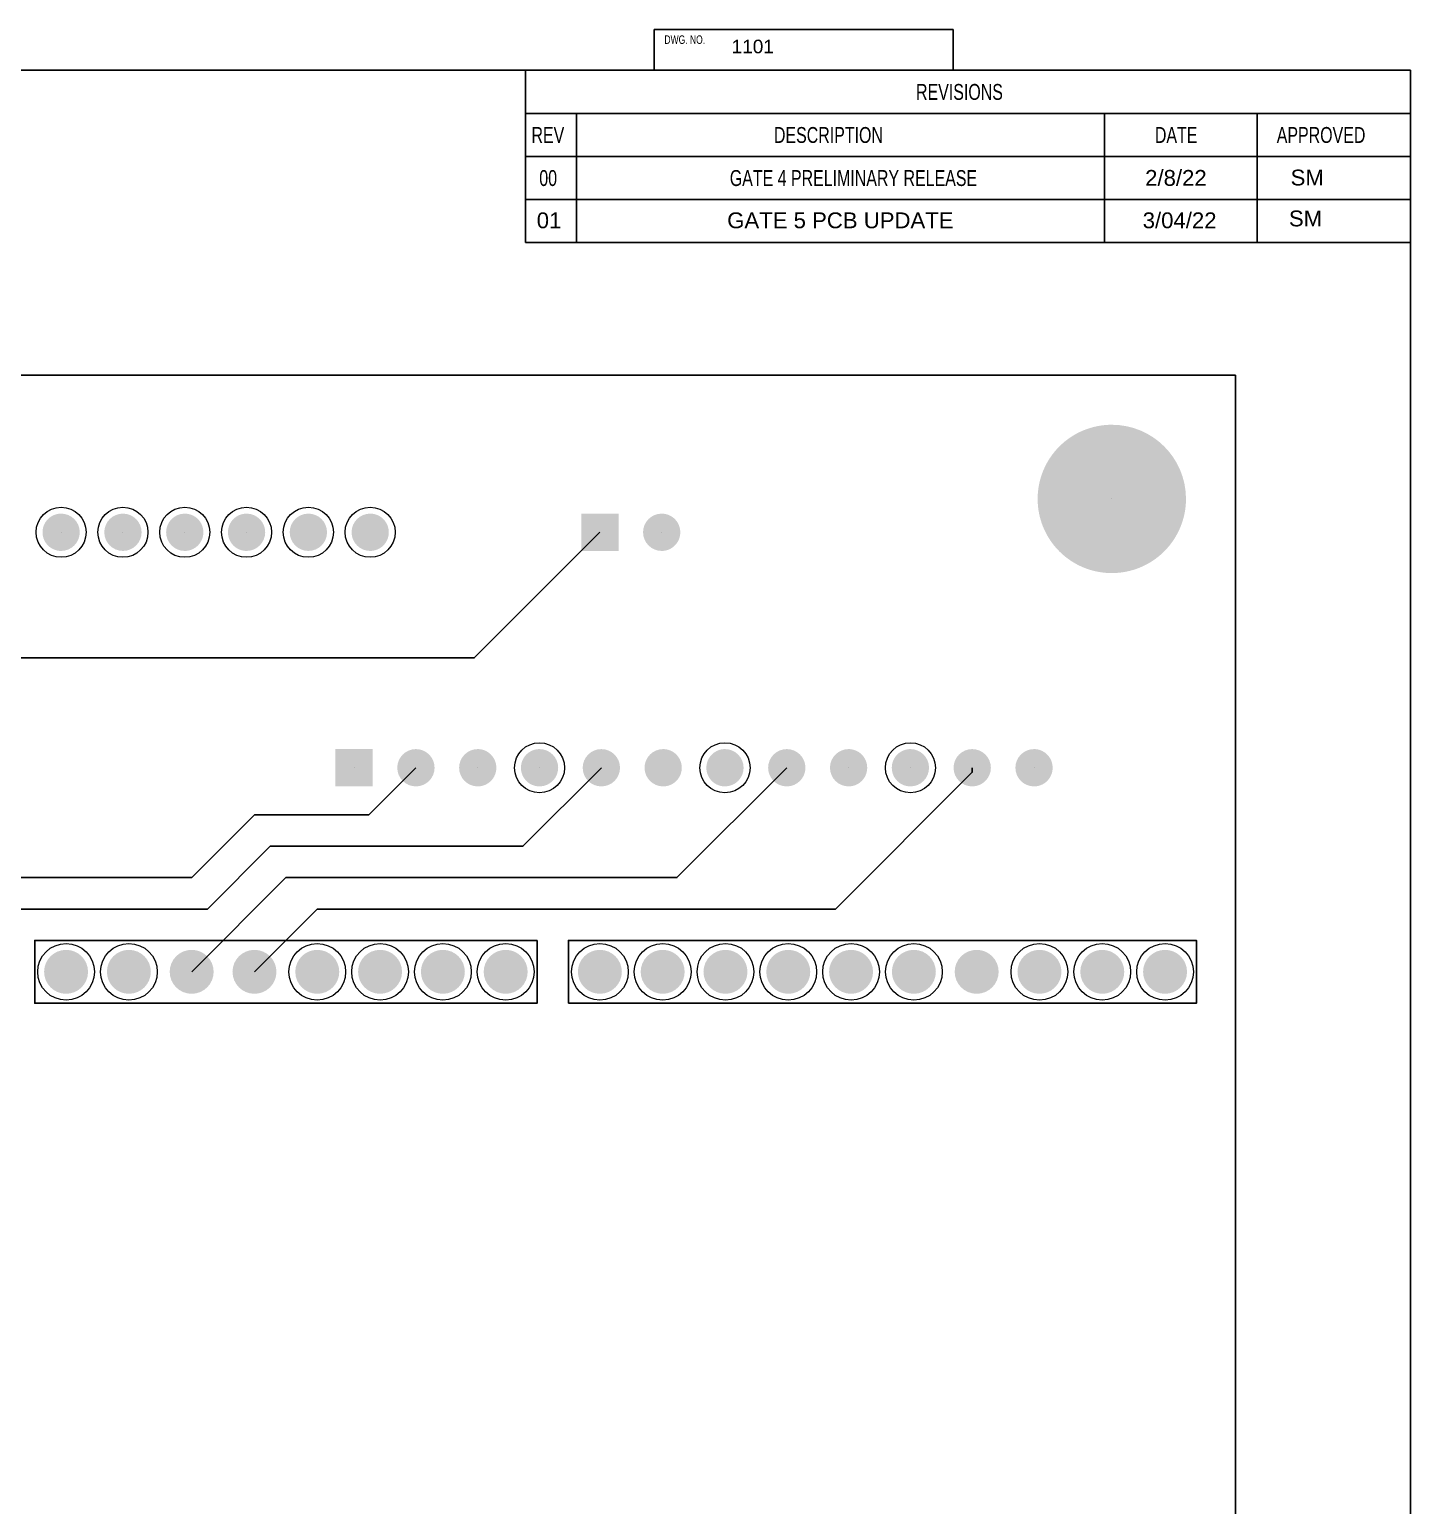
# Model space of a CAD drawing. Header units: inches. Extents: x 2.5 to 50.5, y 2.5 to 32.9.
# Drawn here: x 38.37 to 50.5, y 19.89 to 32.86 of the extents above; entities that cross this region are included whole.
import ezdxf

# ---------------------------------------------------------------- set-up
doc = ezdxf.new("R2010")
doc.units = ezdxf.units.IN
doc.header["$MEASUREMENT"] = 0
doc.layers.add('PDF4_Geometry', color=7, linetype='Continuous')
doc.layers.add('SLD-0', color=7, linetype='Continuous')
doc.layers.add('PDF4_Solid Fills', color=7, linetype='Continuous', true_color=0xbfbfbf)
doc.styles.add('SLDTEXTSTYLE0', font='TXT', dxfattribs={"width": 0.75})
doc.styles.get("Standard").update_dxf_attribs({"font": 'arial.ttf'})

# ---------------------------------------------------------------- blocks, each defined once
blk = doc.blocks.new('SW_TABLEANNOTATION_0')
at = {"color": 0, "linetype": 'Continuous', "lineweight": 25}
for p, q in [((0, 0), (0, -0.3384761115386878)), ((0, 0), (0.3999999999999979, 0)), ((0, 0), (0, -1.015428334616068)), ((6.954740436782783, 0), (0, 0)), ((0.3999999999999979, 0), (4.549999999999998, 0)), ((4.549999999999998, 0), (5.749999999999996, 0)), ((5.749999999999996, 0), (6.954740436782779, 0)), ((6.954740436782779, 0), (6.954740436782779, -0.3384761115386878)), ((6.954740436782783, -1.015428334616068), (6.954740436782783, 0)), ((0, -0.3384761115386878), (0, -0.6769522230773756)), ((0, -0.3384761115386878), (0.3999999999999979, -0.3384761115386878)), ((0.3999999999999979, -0.3384761115386878), (0.3999999999999979, -0.6769522230773756)), ((0.3999999999999979, -0.3384761115386878), (4.549999999999998, -0.3384761115386878)), ((4.549999999999998, -0.3384761115386878), (4.549999999999998, -0.6769522230773756)), ((4.549999999999998, -0.3384761115386878), (5.749999999999996, -0.3384761115386878)), ((5.749999999999996, -0.3384761115386878), (5.749999999999996, -0.6769522230773756)), ((5.749999999999996, -0.3384761115386878), (6.954740436782779, -0.3384761115386878)), ((6.954740436782779, -0.3384761115386878), (6.954740436782779, -0.6769522230773756)), ((0, -0.6769522230773756), (0.3999999999999979, -0.6769522230773756)), ((0, -0.6769522230773843), (0, -1.015428334616072)), ((0, -0.67695222307738), (6.954740436782783, -0.67695222307738)), ((0.3999999999999979, -0.6769522230773756), (4.549999999999998, -0.6769522230773756)), ((0.3999999999999979, -0.6769522230773843), (0.3999999999999979, -1.015428334616072)), ((4.549999999999998, -0.6769522230773756), (5.749999999999996, -0.6769522230773756)), ((4.549999999999998, -0.6769522230773843), (4.549999999999998, -1.015428334616072)), ((5.749999999999996, -0.6769522230773756), (6.954740436782779, -0.6769522230773756)), ((5.749999999999996, -0.6769522230773843), (5.749999999999996, -1.015428334616072)), ((6.954740436782779, -0.6769522230773843), (6.954740436782779, -1.015428334616072)), ((0, -1.015428334616072), (0.3999999999999979, -1.015428334616072)), ((0, -1.015428334616068), (6.954740436782783, -1.015428334616068)), ((0.3999999999999979, -1.015428334616072), (4.549999999999998, -1.015428334616072)), ((4.549999999999998, -1.015428334616072), (5.749999999999996, -1.015428334616072)), ((5.749999999999996, -1.015428334616072), (6.954740436782779, -1.015428334616072))]:
    blk.add_line(p, q, dxfattribs=at)
at = {"color": 0, "linetype": 'Continuous', "lineweight": 18, "char_height": 0.125, "attachment_point": 1, "style": 'SLDTEXTSTYLE0'}
for s, insert in [('REVISIONS', (3.068573947507464, -0.1074425395617278)), ('REV', (0.04618056360192082, -0.4459186511004156)), ('DESCRIPTION', (1.95173615478859, -0.4459186511004156)), ('DATE', (4.94606481254335, -0.4459186511004156)), ('APPROVED', (5.9037591007853, -0.4459186511004156)), ('00', (0.1076388886301057, -0.7843947626391078)), ('GATE 4 PRELIMINARY RELEASE', (1.60486121191753, -0.7843947626391078))]:
    blk.add_mtext(s, dxfattribs=dict(at, insert=insert))

msp = doc.modelspace()

# ---------------------------------------------------------------- hatches: boundary and pattern name
at = {"layer": 'PDF4_Solid Fills', "transparency": 33554559}
for points in [[(48.5274568939719, 28.73350631794051, 0.414020927229543), (47.87521978804679, 29.38497698778343), (47.87521978804679, 29.38497698778343, 0.4142647747027764), (47.22374911820386, 28.73350631794051), (47.22374911820386, 28.73350631794051, 0.4144619588839681), (47.87521978804679, 28.08126921201543), (47.87521978804679, 28.0812692120154, 0.4142185663924792)], [(38.80674806383313, 28.43996129847011, 0.4135514018691201), (38.64273074224913, 28.60397862005394), (38.64273074224914, 28.60397862005408, 0.4145179662219563), (38.47947985674718, 28.43996129847011), (38.47947985674732, 28.43996129847008, 0.4145179662232434), (38.64273074224914, 28.27594397688631), (38.64273074224914, 28.27594397688611, 0.4135514018689799)], [(39.35015124609035, 28.43996129847011, 0.4135514018687962), (39.18613392450636, 28.60397862005391), (39.18613392450636, 28.60397862005408, 0.4135514018688409), (39.0221166029224, 28.43996129847011), (39.02211660292237, 28.43996129847011, 0.41355140186871), (39.18613392450636, 28.27594397688583), (39.18613392450636, 28.27594397688611, 0.4135514018700751)], [(39.89278799226541, 28.43996129847011, 0.4145179662217499), (39.72953710676359, 28.60397862005391), (39.72953710676359, 28.60397862005408, 0.4135514018696918), (39.56551978517953, 28.43996129847011), (39.5655197851796, 28.43996129847011, 0.4135514018695607), (39.72953710676359, 28.27594397688591), (39.72953710676359, 28.27594397688611, 0.4145179662216172)], [(40.43619117452263, 28.43996129847008, 0.4135514018699142), (40.27217385293865, 28.60397862005391), (40.27217385293864, 28.60397862005408, 0.414517966223031), (40.10892296743701, 28.43996129847011), (40.10892296743683, 28.43996129847011, 0.4145179662214808), (40.27217385293865, 28.27594397688597), (40.27217385293865, 28.27594397688608, 0.413551401869775)], [(40.97959435677986, 28.43996129847011, 0.4135514018687483), (40.81557703519587, 28.60397862005408), (40.81557703519589, 28.60397862005408, 0.4135514018697219), (40.65155971361192, 28.43996129847011), (40.65155971361189, 28.43996129847011, 0.4135514018681509), (40.81557703519587, 28.27594397688614), (40.81557703519586, 28.27594397688611, 0.4135514018700324)], [(41.52223110295492, 28.43996129847008, 0.4145179662221719), (41.35898021745309, 28.60397862005385), (41.35898021745309, 28.60397862005408, 0.41355140186761), (41.19496289586908, 28.43996129847011), (41.19496289586911, 28.43996129847011, 0.4135514018703288), (41.35898021745309, 28.27594397688588), (41.35898021745308, 28.27594397688608, 0.414517966222035)], [(44.08366048956091, 28.43996129847011, 0.4145179662213898), (43.92040960405909, 28.60397862005399), (43.92040960405909, 28.60397862005408, 0.4135514018677889), (43.75639228247496, 28.43996129847008), (43.7563922824751, 28.43996129847011, 0.4135514018676403), (43.92040960405907, 28.27594397688597), (43.92040960405909, 28.27594397688608, 0.4145179662212519)], [(41.92461004609319, 26.37058387661608, 0.413551401869753), (41.76059272450921, 26.53460119820019), (41.76059272450922, 26.53460119820005, 0.4135514018695394), (41.59657540292548, 26.37058387661608), (41.59657540292523, 26.37058387661608, 0.4135514018698224), (41.76059272450921, 26.20656655503231), (41.76059272450921, 26.20656655503208, 0.4135514018700579)], [(42.46724679226826, 26.37058387661608, 0.4145179662225336), (42.30399590676643, 26.53460119820036), (42.30399590676645, 26.53460119820005, 0.4135514018684306), (42.13997858518242, 26.37058387661605), (42.13997858518245, 26.37058387661608, 0.4135514018687266), (42.30399590676643, 26.20656655503191), (42.30399590676643, 26.20656655503208, 0.4145179662199717)], [(43.01064997452548, 26.37058387661608, 0.4135514018691675), (42.84663265294149, 26.53460119820019), (42.84663265294149, 26.53460119820005, 0.4145179662209729), (42.68338176743956, 26.37058387661608), (42.68338176743968, 26.37058387661608, 0.4145179662212752), (42.84663265294149, 26.20656655503203), (42.84663265294149, 26.20656655503208, 0.4135514018680334)], [(43.5540531567827, 26.37058387661608, 0.4135514018688794), (43.39003583519872, 26.53460119820016), (43.39003583519872, 26.53460119820005, 0.4135514018690802), (43.22601851361469, 26.37058387661608), (43.22601851361473, 26.37058387661608, 0.4135514018708047), (43.39003583519872, 26.20656655503228), (43.39003583519872, 26.20656655503208, 0.4135514018705951)], [(44.09668990295776, 26.37058387661608, 0.414517966221257), (43.93343901745595, 26.53460119820016), (43.93343901745595, 26.53460119820005, 0.4135514018691245), (43.76942169587204, 26.37058387661608), (43.76942169587196, 26.37058387661608, 0.4135514018694032), (43.93343901745594, 26.20656655503183), (43.93343901745594, 26.20656655503208, 0.4145179662215464)], [(44.640093085215, 26.37058387661608, 0.4135514018711364), (44.476075763631, 26.53460119820019), (44.476075763631, 26.53460119820005, 0.4145179662210389), (44.31282487812908, 26.37058387661605), (44.31282487812918, 26.37058387661608, 0.414517966221345), (44.476075763631, 26.20656655503197), (44.476075763631, 26.20656655503205, 0.4135514018685878)], [(45.18349626747221, 26.37058387661605, 0.4135514018696657), (45.01947894588822, 26.53460119819985), (45.01947894588824, 26.53460119820005, 0.4135514018686438), (44.85546162430391, 26.37058387661608), (44.85546162430424, 26.37058387661605, 0.4135514018689409), (45.01947894588824, 26.20656655503223), (45.01947894588822, 26.20656655503208, 0.4135514018685436)], [(45.72613301364727, 26.37058387661608, 0.4145179662227948), (45.56288212814545, 26.53460119819985), (45.56288212814546, 26.53460119820005, 0.4135514018685612), (45.39886480656119, 26.37058387661608), (45.39886480656148, 26.37058387661608, 0.413551401870281), (45.56288212814546, 26.20656655503186), (45.56288212814545, 26.20656655503208, 0.4145179662202292)], [(46.26953619590449, 26.37058387661605, 0.4135514018702627), (46.10551887432051, 26.53460119820016), (46.10551887432051, 26.53460119820005, 0.4145179662228828), (45.94226798881854, 26.37058387661608), (45.9422679888187, 26.37058387661608, 0.4145179662217478), (46.10551887432051, 26.20656655503171), (46.10551887432051, 26.20656655503208, 0.4135514018691369)], [(46.81293937816172, 26.37058387661608, 0.4135514018703678), (46.64892205657773, 26.53460119820016), (46.64892205657773, 26.53460119820005, 0.4135514018681992), (46.48490473499373, 26.37058387661608), (46.48490473499375, 26.37058387661608, 0.4135514018684869), (46.64892205657773, 26.20656655503191), (46.64892205657773, 26.20656655503208, 0.413551401869242)], [(47.35557612433678, 26.37058387661608, 0.4145179662218113), (47.19232523883495, 26.53460119819985), (47.19232523883495, 26.53460119820005, 0.4135514018685134), (47.02830791725106, 26.37058387661608), (47.02830791725097, 26.37058387661608, 0.4135514018702321), (47.19232523883495, 26.20656655503214), (47.19232523883495, 26.20656655503208, 0.4145179662221053)], [(38.8795594916391, 24.57712344434256, 0.4136904761904552), (38.68641759893272, 24.77026533704895), (38.68641759893272, 24.77026533704893, 0.4136904761908261), (38.4932757062264, 24.57712344434256), (38.49327570622634, 24.57712344434259, 0.4136904761904734), (38.68641759893272, 24.38398155163603), (38.68641759893274, 24.3839815516362, 0.413690476190622)], [(39.43139347080017, 24.57712344434256, 0.4136904761903101), (39.23825157809381, 24.77026533704887), (39.2382515780938, 24.77026533704893, 0.4136904761902331), (39.04510968538747, 24.57712344434256), (39.04510968538743, 24.57712344434256, 0.4136904761909118), (39.23825157809381, 24.38398155163631), (39.2382515780938, 24.3839815516362, 0.4136904761899656)], [(39.98322744996125, 24.57712344434256, 0.4136904761910304), (39.79008555725487, 24.7702653370489), (39.79008555725487, 24.77026533704895, 0.4136904761906181), (39.5969436645485, 24.57712344434259), (39.5969436645485, 24.57712344434256, 0.4136904761907818), (39.79008555725487, 24.3839815516362), (39.79008555725487, 24.38398155163617, 0.41369047619017)], [(40.53506142912232, 24.57712344434256, 0.413690476190307), (40.34191953641594, 24.77026533704904), (40.34191953641594, 24.77026533704895, 0.4136904761906882), (40.14877764370945, 24.57712344434259), (40.14877764370956, 24.57712344434256, 0.4136904761903475), (40.34191953641594, 24.3839815516362), (40.34191953641594, 24.3839815516362, 0.4136904761904774)], [(41.0868954082834, 24.57712344434256, 0.4136904761908224), (40.89375351557702, 24.77026533704893), (40.89375351557702, 24.77026533704895, 0.4136904761903554), (40.70061162287035, 24.57712344434259), (40.70061162287064, 24.57712344434256, 0.4136904761894951), (40.89375351557702, 24.38398155163623), (40.89375351557703, 24.3839815516362, 0.4136904761910001)], [(41.63872938744447, 24.57712344434256, 0.4136904761901583), (41.44558749473809, 24.77026533704912), (41.44558749473809, 24.77026533704895, 0.4136904761901214), (41.25244560203197, 24.57712344434259), (41.25244560203171, 24.57712344434259, 0.4136904761897806), (41.44558749473809, 24.3839815516364), (41.44558749473811, 24.3839815516362, 0.4136904761908368)], [(42.19056336660556, 24.57712344434256, 0.4136904761908188), (41.99742147389918, 24.77026533704873), (41.99742147389918, 24.77026533704893, 0.4136904761911261), (41.80427958119262, 24.57712344434256), (41.8042795811928, 24.57712344434259, 0.4136904761907813), (41.99742147389917, 24.38398155163628), (41.99742147389917, 24.3839815516362, 0.4136904761904774)], [(42.74239734576663, 24.57712344434259, 0.41369047619129), (42.54925545306025, 24.77026533704918), (42.54925545306025, 24.77026533704893, 0.4136904761903543), (42.35611356035389, 24.57712344434256), (42.35611356035388, 24.57712344434259, 0.4136904761900105), (42.54925545306025, 24.38398155163608), (42.54925545306025, 24.3839815516362, 0.4136904761899136)], [(43.57014831450823, 24.57712344434256, 0.4136904761908188), (43.37700642180185, 24.77026533704915), (43.37700642180187, 24.77026533704893, 0.4136904761900401), (43.18386452909573, 24.57712344434256), (43.18386452909549, 24.57712344434259, 0.4136904761907184), (43.37700642180185, 24.38398155163611), (43.37700642180187, 24.38398155163617, 0.413690476189457)], [(44.1219822936693, 24.57712344434256, 0.4136904761903923), (43.92884040096293, 24.7702653370493), (43.92884040096293, 24.77026533704895, 0.4136904761902321), (43.7356985082567, 24.57712344434259), (43.73569850825655, 24.57712344434256, 0.4136904761898846), (43.92884040096293, 24.38398155163591), (43.92884040096294, 24.38398155163617, 0.4136904761900468)], [(44.67381627283039, 24.57712344434259, 0.4136904761910783), (44.48067438012401, 24.77026533704921), (44.48067438012403, 24.77026533704893, 0.413690476190823), (44.28753248741734, 24.57712344434256), (44.28753248741764, 24.57712344434256, 0.4136904761914938), (44.48067438012401, 24.38398155163611), (44.48067438012401, 24.38398155163617, 0.4136904761897129)], [(45.22565025199147, 24.57712344434259, 0.4136904761908261), (45.03250835928509, 24.7702653370491), (45.03250835928507, 24.77026533704893, 0.4136904761902956), (44.83936646657904, 24.57712344434256), (44.83936646657872, 24.57712344434256, 0.4136904761899393), (45.03250835928509, 24.38398155163631), (45.03250835928507, 24.38398155163617, 0.413690476191501)], [(45.77748423115254, 24.57712344434259, 0.4136904761905437), (45.58434233844616, 24.7702653370487), (45.58434233844616, 24.77026533704893, 0.4136904761899321), (45.39120044573995, 24.57712344434256), (45.39120044573978, 24.57712344434259, 0.4136904761906112), (45.58434233844616, 24.3839815516362), (45.58434233844616, 24.3839815516362, 0.4136904761912227)], [(46.32931821031362, 24.57712344434256, 0.4136904761903621), (46.13617631760724, 24.77026533704887), (46.13617631760724, 24.77026533704895, 0.4136904761909301), (45.94303442490059, 24.57712344434259), (45.94303442490086, 24.57712344434256, 0.4136904761905889), (46.13617631760724, 24.38398155163637), (46.13617631760724, 24.38398155163617, 0.4136904761920647)], [(46.88115218947468, 24.57712344434256, 0.4136904761897136), (46.68801029676831, 24.77026533704878), (46.68801029676831, 24.77026533704895, 0.4136904761900589), (46.49486840406183, 24.57712344434259), (46.49486840406193, 24.57712344434256, 0.4136904761907443), (46.68801029676831, 24.38398155163645), (46.68801029676831, 24.38398155163617, 0.4136904761893613)], [(47.43298616863575, 24.57712344434256, 0.4136904761896101), (47.23984427592939, 24.77026533704893), (47.23984427592939, 24.77026533704895, 0.4136904761908812), (47.04670238322299, 24.57712344434259), (47.04670238322301, 24.57712344434256, 0.4136904761905327), (47.23984427592939, 24.38398155163608), (47.23984427592939, 24.3839815516362, 0.4136904761902813)], [(47.98482014779684, 24.57712344434259, 0.4136904761907111), (47.79167825509046, 24.77026533704881), (47.79167825509046, 24.77026533704895, 0.4136904761909296), (47.59853636238388, 24.57712344434259), (47.5985363623841, 24.57712344434256, 0.4136904761905852), (47.79167825509046, 24.38398155163628), (47.79167825509046, 24.38398155163617, 0.4136904761903697)], [(48.53665412695791, 24.57712344434259, 0.4136904761907813), (48.34351223425152, 24.77026533704898), (48.34351223425153, 24.77026533704893, 0.413690476189825), (48.15037034154508, 24.57712344434256), (48.15037034154517, 24.57712344434259, 0.4136904761904963), (48.34351223425153, 24.38398155163642), (48.34351223425153, 24.3839815516362, 0.4136904761904369)]]:
    msp.add_hatch(color=256, dxfattribs=at).paths.add_polyline_path(points)
at = {"layer": 'PDF4_Solid Fills', "true_color": 0x212121, "transparency": 33554559}
for points in [[(38.79678439476494, 24.57712344434256, 0.4166666666673529), (38.68641759893274, 24.68749024017492), (38.68641759893272, 24.68749024017478, 0.4166666666662555), (38.57605080310044, 24.57712344434256), (38.57605080310051, 24.57712344434256, 0.416666666667353), (38.68641759893274, 24.46675664851051), (38.68641759893272, 24.46675664851034, 0.4166666666668601)], [(39.348618373926, 24.57712344434256, 0.4166666666658615), (39.2382515780938, 24.68749024017478), (39.23825157809381, 24.68749024017478, 0.416666666667596), (39.1278847822617, 24.57712344434259), (39.12788478226157, 24.57712344434259, 0.416666666668693), (39.2382515780938, 24.46675664851034), (39.2382515780938, 24.46675664851037, 0.4166666666653684)], [(39.90045235308709, 24.57712344434256, 0.4166666666657762), (39.79008555725487, 24.68749024017478), (39.79008555725487, 24.68749024017478, 0.4166666666673661), (39.67971876142272, 24.57712344434259), (39.67971876142266, 24.57712344434256, 0.4166666666668735), (39.79008555725487, 24.46675664851065), (39.79008555725487, 24.46675664851034, 0.4166666666668731)], [(40.44155622709781, 24.57712344434256, 0.4153846153852379), (40.34191953641594, 24.67676013502464), (40.34191953641594, 24.67676013502441, 0.4153846153852233), (40.24228284573431, 24.57712344434256), (40.24228284573408, 24.57712344434259, 0.4153846153841599), (40.34191953641594, 24.47748675366054), (40.34191953641594, 24.47748675366068, 0.4153846153860923)], [(41.00412031140924, 24.57712344434256, 0.416666666664995), (40.89375351557702, 24.68749024017472), (40.89375351557702, 24.68749024017478, 0.41666666666531), (40.7833867197445, 24.57712344434256), (40.78338671974481, 24.57712344434256, 0.4166666666663997), (40.89375351557702, 24.46675664851028), (40.89375351557702, 24.46675664851034, 0.4166666666660918)], [(41.55595429057031, 24.57712344434256, 0.4166666666699614), (41.44558749473809, 24.68749024017504), (41.44558749473809, 24.68749024017478, 0.4166666666687853), (41.3352206989056, 24.57712344434259), (41.33522069890589, 24.57712344434256, 0.4166666666667156), (41.44558749473809, 24.46675664851077), (41.44558749473809, 24.46675664851037, 0.4166666666678985)], [(42.10778826973139, 24.57712344434259, 0.4166666666654552), (41.99742147389918, 24.68749024017484), (41.99742147389918, 24.68749024017478, 0.416666666667977), (41.88705467806703, 24.57712344434259), (41.88705467806696, 24.57712344434259, 0.416666666665927), (41.99742147389917, 24.46675664851043), (41.99742147389917, 24.46675664851034, 0.4166666666665716)], [(42.65962224889246, 24.57712344434256, 0.4166666666649872), (42.54925545306025, 24.68749024017427), (42.54925545306025, 24.68749024017478, 0.41666666666617), (42.43888865722828, 24.57712344434256), (42.43888865722803, 24.57712344434259, 0.4166666666641143), (42.54925545306025, 24.46675664851026), (42.54925545306025, 24.46675664851034, 0.4166666666660918)], [(43.48737321763407, 24.57712344434259, 0.4166666666652712), (43.37700642180187, 24.68749024017464), (43.37700642180185, 24.68749024017478, 0.4166666666650338), (43.26663962596943, 24.57712344434259), (43.26663962596965, 24.57712344434259, 0.4166666666661251), (43.37700642180187, 24.4667566485102), (43.37700642180185, 24.46675664851034, 0.4166666666663545)], [(44.03920719679515, 24.57712344434259, 0.4166666666677406), (43.92884040096294, 24.68749024017455), (43.92884040096294, 24.68749024017478, 0.4166666666663806), (43.81847360513117, 24.57712344434259), (43.81847360513072, 24.57712344434259, 0.4166666666674713), (43.92884040096294, 24.46675664851051), (43.92884040096293, 24.46675664851034, 0.4166666666688382)], [(44.59104117595622, 24.57712344434256, 0.4166666666683056), (44.48067438012403, 24.68749024017433), (44.48067438012401, 24.68749024017478, 0.4166666666645481), (44.37030758429147, 24.57712344434256), (44.37030758429179, 24.57712344434259, 0.4166666666688107), (44.48067438012401, 24.46675664851082), (44.48067438012401, 24.46675664851034, 0.4166666666693962)], [(45.1428751551173, 24.57712344434259, 0.4166666666675566), (45.03250835928509, 24.68749024017458), (45.03250835928509, 24.68749024017478, 0.4166666666658943), (44.92214156345322, 24.57712344434256), (44.92214156345287, 24.57712344434259, 0.4166666666701517), (45.03250835928509, 24.46675664851014), (45.03250835928507, 24.46675664851034, 0.4166666666655003)], [(45.69470913427837, 24.57712344434256, 0.4166666666693693), (45.58434233844616, 24.68749024017438), (45.58434233844616, 24.68749024017478, 0.4166666666672343), (45.47397554261399, 24.57712344434259), (45.47397554261394, 24.57712344434259, 0.4166666666714855), (45.58434233844616, 24.46675664851045), (45.58434233844616, 24.46675664851034, 0.4166666666641603)], [(46.24654311343946, 24.57712344434256, 0.4166666666676624), (46.13617631760724, 24.68749024017464), (46.13617631760724, 24.68749024017478, 0.4166666666654216), (46.02580952177524, 24.57712344434256), (46.02580952177503, 24.57712344434259, 0.4166666666665191), (46.13617631760724, 24.46675664851077), (46.13617631760724, 24.46675664851034, 0.4166666666656118)], [(46.79837709260053, 24.57712344434259, 0.4166666666635351), (46.68801029676831, 24.68749024017453), (46.68801029676831, 24.68749024017478, 0.4166666666667412), (46.57764350093601, 24.57712344434256), (46.57764350093609, 24.57712344434256, 0.4166666666647054), (46.68801029676831, 24.46675664851057), (46.68801029676831, 24.46675664851037, 0.4166666666677867)], [(47.35021107176161, 24.57712344434259, 0.4166666666682926), (47.23984427592939, 24.68749024017484), (47.23984427592939, 24.68749024017478, 0.4166666666681146), (47.12947748009775, 24.57712344434256), (47.12947748009717, 24.57712344434259, 0.4166666666660526), (47.23984427592939, 24.46675664851088), (47.23984427592939, 24.46675664851034, 0.41666666666625)], [(47.90204505092268, 24.57712344434259, 0.4166666666640026), (47.79167825509046, 24.68749024017461), (47.79167825509046, 24.68749024017478, 0.4166666666662951), (47.68131145925804, 24.57712344434259), (47.68131145925825, 24.57712344434259, 0.4166666666673858), (47.79167825509046, 24.4667566485102), (47.79167825509046, 24.46675664851037, 0.4166666666651125)], [(48.45387903008375, 24.57712344434259, 0.4166666666658289), (48.34351223425153, 24.68749024017444), (48.34351223425153, 24.68749024017478, 0.4166666666645017), (48.23314543841929, 24.57712344434256), (48.23314543841933, 24.57712344434256, 0.4166666666687591), (48.34351223425153, 24.46675664851051), (48.34351223425153, 24.46675664851037, 0.416666666666913)]]:
    msp.add_hatch(color=250, dxfattribs=at).paths.add_polyline_path(points)

# ---------------------------------------------------------------- linework, layer by layer
for p, q in [((2.5, 32.5), (50.5, 32.5)), ((50.5, 32.5), (50.49999999999999, 2.5)), ((42.72436380874356, 31.36471660875954), (42.72436380874356, 30.98631660875954)), ((43.17157740424351, 31.36471660875953), (43.17157740424351, 30.98631660875954)), ((47.81141845755558, 31.36471660875953), (47.81141845755558, 30.98631660875954)), ((49.15305924405546, 31.36471660875953), (49.15305924405546, 30.98631660875954)), ((42.72436380874356, 30.98631660875954), (50.5, 30.98631660875954))]:
    msp.add_line(p, q)
at = {"layer": 'PDF4_Geometry', "color": 6, "lineweight": 25}
for p, q in [((27.23586253134041, 29.81954624637279), (48.96164293452016, 29.81954624637279)), ((48.96164293452016, 29.81954624637279), (48.96164293452016, 8.09376584319304))]:
    msp.add_line(p, q, dxfattribs=at)
at = {"layer": 'PDF4_Geometry', "color": 250, "lineweight": 211, "true_color": 0x212121}
msp.add_lwpolyline([(47.875296431655, 28.73327638711584), (47.87537307526323, 28.73327638711584)], dxfattribs=at)
at = {"layer": 'PDF4_Geometry', "color": 5, "lineweight": 25}
for points in [[(43.37700642180187, 28.43996129847011), (42.2733384634797, 27.33629334014796), (34.68562125001493, 27.33629334014796), (32.47828533337062, 25.12895742350364), (30.13299092193606, 25.12895742350364), (29.71911543756525, 24.71508193913283), (29.71911543756525, 18.36899117878048), (29.29803545402206, 17.94791119523728), (29.25005655527834, 17.94791119523728)], [(41.76066936811742, 26.37058387661608), (41.34679388374661, 25.95670839224528), (40.34191953641594, 25.95670839224528), (39.79008555725487, 25.40487441308417), (35.65133071354681, 25.40487441308417), (34.8235797448052, 24.57712344434259)], [(43.39026576602336, 26.37058387661608), (42.70047329207202, 25.68079140266474), (40.47987803120623, 25.68079140266474), (39.92804405204515, 25.12895742350364), (35.92724770312735, 25.12895742350364), (35.37541372396628, 24.57712344434259)], [(45.01924901506358, 26.37058387661608), (44.0535395515317, 25.40487441308417), (40.61783652599649, 25.40487441308417), (39.79008555725487, 24.57712344434259)], [(46.64884541296952, 26.37058387661608), (46.64884541296952, 26.33141899281728), (45.44638384365589, 25.12895742350364), (40.89375351557702, 25.12895742350364), (40.34191953641594, 24.57712344434259)]]:
    msp.add_lwpolyline(points, dxfattribs=at)
at = {"layer": 'PDF4_Geometry', "color": 250, "lineweight": 100, "true_color": 0x212121}
for points in [[(38.64296067307379, 28.43996129847011), (38.64288402946556, 28.43996129847011)], [(39.18613392450636, 28.43996129847011), (39.18605728089814, 28.43996129847011)], [(39.72923053233072, 28.43996129847011), (39.72915388872251, 28.43996129847011)], [(40.27240378376329, 28.43996129847011), (40.27232714015508, 28.43996129847011)], [(43.92017967323444, 28.43996129847011), (43.92010302962622, 28.43996129847011)], [(41.21741947307665, 26.37058387661608), (41.21749611668486, 26.37058387661608)], [(41.76059272450922, 26.37058387661608), (41.76066936811742, 26.37058387661608)], [(42.30368933233356, 26.37058387661608), (42.30376597594179, 26.37058387661608)], [(42.84686258376614, 26.37058387661608), (42.84693922737436, 26.37058387661608)], [(45.56257555371258, 26.37058387661608), (45.5626521973208, 26.37058387661608)], [(46.10574880514515, 26.37058387661608), (46.10582544875338, 26.37058387661608)], [(46.64884541296952, 26.37058387661608), (46.64892205657773, 26.37058387661608)], [(47.1920186644021, 26.37058387661608), (47.19209530801031, 26.37058387661608)]]:
    msp.add_lwpolyline(points, dxfattribs=at)
at = {"layer": 'PDF4_Geometry', "color": 72, "lineweight": 25, "true_color": 0x66cc33}
for points in [[(42.82517244264078, 24.8530404339231), (42.82517244264078, 24.30120645476202), (38.41050060935218, 24.30120645476202), (38.41050060935218, 24.8530404339231)], [(43.10108943222133, 24.30120645476202), (43.10108943222133, 24.8530404339231), (48.61942922383207, 24.8530404339231), (48.61942922383207, 24.30120645476202)]]:
    msp.add_lwpolyline(points, close=True, dxfattribs=at)
at = {"layer": 'PDF4_Geometry', "lineweight": 5}
for centre, radius in [((38.64291223243664, 28.43999689439977), 0.220050778540852), ((39.18608548386908, 28.43999689439971), 0.2200507785408149), ((39.72918209169377, 28.43999689439948), 0.2200507785405663), ((40.27235534312608, 28.43999689439968), 0.2200507785407762), ((40.81552760899478, 28.43999869221219), 0.2200500419320102), ((41.35870086042746, 28.43999869221199), 0.2200500419318209), ((42.84691287195076, 26.37062406868682), 0.2200528674242548), ((44.47627933903203, 26.37062406868671), 0.2200528674241512), ((46.10577868956496, 26.37060021834162), 0.2200309114284514), ((38.68640333373953, 24.57712348199178), 0.2493534057426113), ((39.23824934394071, 24.57712041174008), 0.2493713486834039), ((40.89375128142395, 24.57712041174003), 0.249371348683358), ((41.44558526058496, 24.57712041174011), 0.2493713486834317), ((41.99741923974604, 24.57712041174003), 0.2493713486833552), ((42.54925321890698, 24.57712041174028), 0.2493713486835768), ((43.37700418764881, 24.57712041174003), 0.24937134868339), ((43.92882613576967, 24.57712348199178), 0.2493534057426108), ((44.48066011493096, 24.57712348199172), 0.2493534057425632), ((45.03249409409177, 24.57712348199178), 0.2493534057426381), ((45.58434010429313, 24.57712041173997), 0.2493713486833263), ((46.13616205241411, 24.57712348199175), 0.2493534057425856), ((47.23984204177617, 24.57712041174011), 0.2493713486834291), ((47.79166398989707, 24.57712348199189), 0.2493534057427526), ((48.34349796905836, 24.57712348199172), 0.2493534057425559)]:
    msp.add_circle(centre, radius, dxfattribs=at)
at = {"layer": 'PDF4_Solid Fills', "lineweight": 100, "transparency": 33554559}
msp.add_solid([(43.54079381256119, 28.27617390771076), (43.21321903104253, 28.27617390771076), (43.54079381256119, 28.60374868922943), (43.21321903104253, 28.60374868922943)], dxfattribs=at)
at = {"layer": 'PDF4_Solid Fills', "lineweight": 211, "transparency": 33554559}
msp.add_solid([(41.05363208231731, 26.53437126737541), (41.38128350744419, 26.53437126737541), (41.05363208231731, 26.20679648585673), (41.38128350744419, 26.20679648585673)], dxfattribs=at)
at = {"layer": 'SLD-0', "color": 7, "linetype": 'Continuous', "lineweight": 25}
for p, q in [((43.85276110571446, 32.5), (43.85276110571446, 32.85840612298448)), ((43.85276110571446, 32.85840612298448), (46.48107267426732, 32.85840612298448)), ((46.48107267426732, 32.5), (46.48107267426732, 32.85840612298448))]:
    msp.add_line(p, q, dxfattribs=at)

# ---------------------------------------------------------------- block references
at = {"color": 7, "linetype": 'Continuous', "lineweight": 18, "xscale": 1.118033988749895, "yscale": 1.118033988749895, "zscale": 1.118033988749895}
msp.add_blockref('SW_TABLEANNOTATION_0', (42.72436380874356, 32.5), dxfattribs=at)

# ---------------------------------------------------------------- texts
at = {"attachment_point": 1}
for s, width, gutter_width, insert, char_height in [('1101', 1.619930635438937, 0.5342803030303028, (44.53486336952399, 32.76908353544013), 0.1194687076614944), ('2/8/22', 0.790995109166686, 3.48123319632252, (48.16835701141393, 31.62393914777669), 0.1392493278529008), ('SM', 0.790995109166686, 3.48123319632252, (49.44677850160924, 31.62709929397957), 0.1392493278529008), ('SM', 0.790995109166686, 3.48123319632252, (49.4317936172544, 31.26771537066293), 0.1392493278529008), ('01', 0.790995109166686, 3.48123319632252, (42.8221410965868, 31.25119398650465), 0.1392493278529008), ('GATE 5 PCB UPDATE', 2.360637438500958, 3.48123319632252, (44.49590886935128, 31.2510837656406), 0.1392493278529008), ('3/04/22', 0.790995109166686, 3.48123319632252, (48.14696072943754, 31.25121050436347), 0.1392493278529008)]:
    msp.add_mtext_dynamic_manual_height_columns(s, width=width, gutter_width=gutter_width, heights=[0], dxfattribs=dict(at, insert=insert, char_height=char_height))
at = {"layer": 'SLD-0', "insert": (44.12303305942474, 32.80700249226058), "char_height": 0.07464404854690172, "attachment_point": 2, "style": 'SLDTEXTSTYLE0'}
msp.add_mtext('DWG. NO.', dxfattribs=at)

doc.saveas('drawing.dxf')
